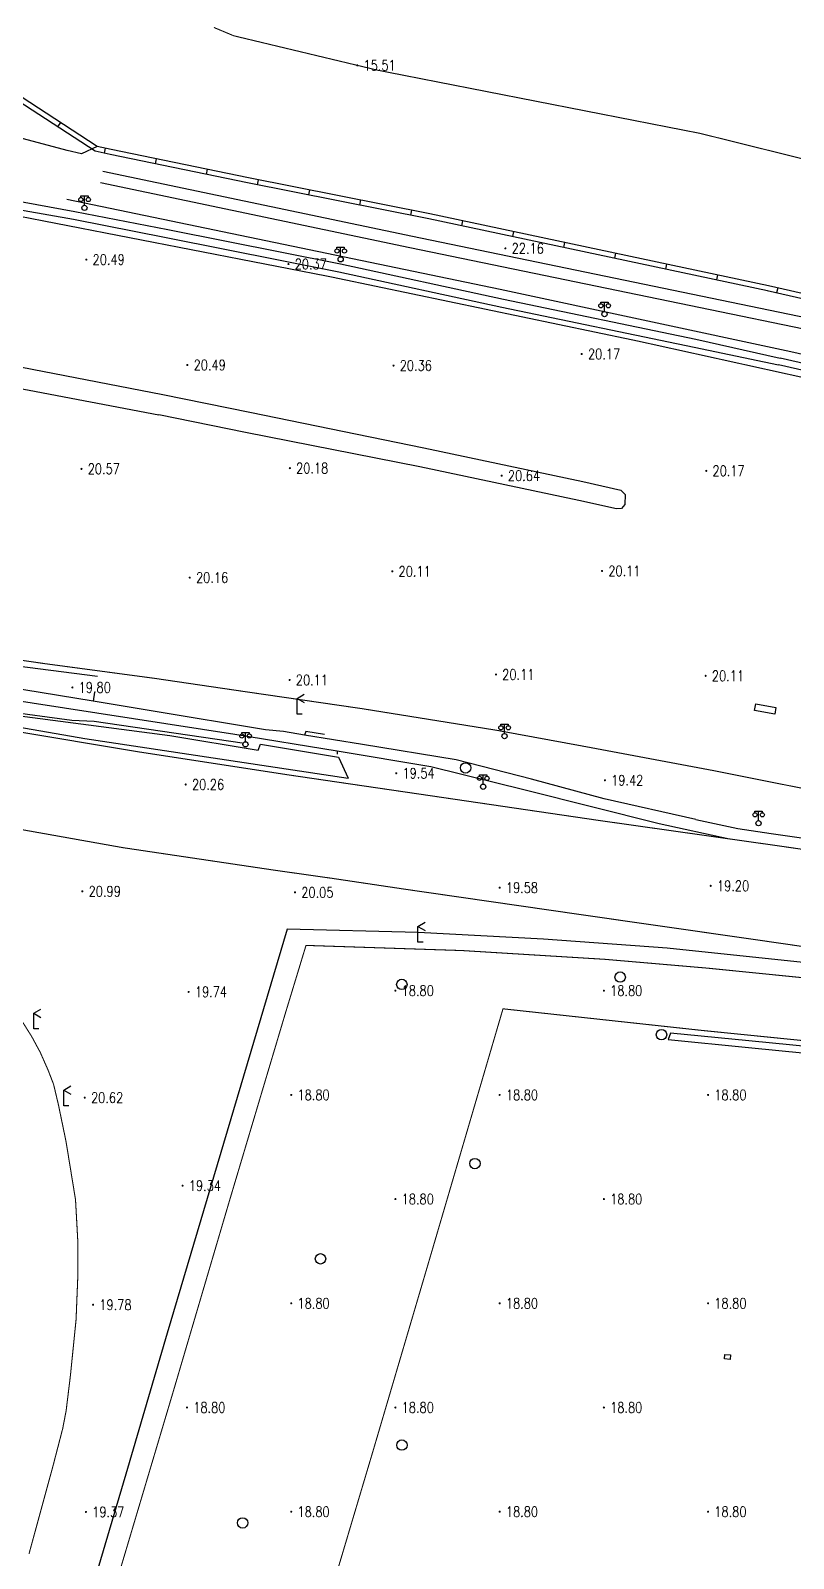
# Model space of a CAD drawing. Extents: x 404846 to 408477, y 3390929 to 3392894.
# Drawn here: x 406546.3 to 406619.5, y 3392069.9 to 3392216.5 of the extents above; entities that cross this region are included whole.
import ezdxf
from ezdxf.enums import TextEntityAlignment as Align

# ---------------------------------------------------------------- set-up
doc = ezdxf.new("R2010")
doc.units = 0
doc.header["$LTSCALE"] = 0.5
doc.layers.get('0').update_dxf_attribs({"linetype": 'CONTINUOUS'})
for name, color, linetype in [('DLDW', 11, 'CONTINUOUS'), ('DLSS', 4, 'CONTINUOUS'), ('DMTZ', 3, 'CONTINUOUS'), ('FZTZ', 7, 'CONTINUOUS'), ('GCD', 1, 'CONTINUOUS'), ('GXYZ', 2, 'CONTINUOUS'), ('JMD', 6, 'CONTINUOUS'), ('SXSS', 5, 'CONTINUOUS'), ('ZBTZ', 3, 'CONTINUOUS')]:
    doc.layers.add(name, color=color, linetype=linetype)
doc.styles.add('HZ', font='rs.shx', dxfattribs={"width": 0.8, "bigfont": 'hztxt.shx'})
doc.linetypes.add('10412', pattern='A,2,[158,AAA.SHX,S=1,R=0,X=0,Y=0],2,[151,AAA.SHX,S=1,R=0,X=0,Y=3],1e-11', length=4)
doc.linetypes.add('10422', pattern='A,0.75,[150,AAA.SHX,S=0.5,R=0,X=0,Y=0.5],1.5,[177,AAA.SHX,S=1,R=0,X=0,Y=0.4],0.75', length=3)
doc.linetypes.add('1161', pattern='A,0,[149,AAA.SHX,S=0.15,R=0,X=0,Y=0],-1.6', length=1.6)
doc.linetypes.add('444', pattern='A,4.5,[145,AAA.SHX,S=1,R=0,X=0,Y=1],4.5,-0.5,[146,AAA.SHX,S=1,R=0,X=0,Y=0],-0.5', length=10)
doc.linetypes.add('732', pattern='A,9,-0.5,[162,AAA.SHX,S=1,R=0,X=0,Y=0],-0.5', length=10)

# ---------------------------------------------------------------- blocks, each defined once
blk = doc.blocks.new('gc097')
for p, q in [((-0.7, 2), (-0.7, 2.3)), ((-0.7, 2.3), (0.7, 2.3)), ((0, 0.5), (0, 2.3)), ((0.7, 2.3), (0.7, 2))]:
    blk.add_line(p, q)
for centre, radius in [((-0.7, 1.6), 0.4), ((0, 0), 0.5), ((0.73, 1.6), 0.4)]:
    blk.add_circle(centre, radius)
blk = doc.blocks.new('gc052')
for p, q in [((0, 3), (1.39, 3.8)), ((0, 3), (1.39, 2.2)), ((0, 0), (0, 3)), ((1, 0), (0, 0))]:
    blk.add_line(p, q)
blk = doc.blocks.new('GC200')
at = {"linetype": 'Continuous', "const_width": 0.2, "flags": 128}
blk.add_lwpolyline([(-0.1, 0, 1), (0.1, 0, 1)], format="xyb", close=True, dxfattribs=at)
blk = doc.blocks.new('gc188')
blk.add_circle((0, 0), 1)

msp = doc.modelspace()

# ---------------------------------------------------------------- linework, layer by layer
at = {"layer": 'DLSS', "linetype": 'Continuous', "const_width": 0.1, "flags": 128}
for points, elevation in [([(406520.56, 3392203.509), (406524.56, 3392202.571), (406539.272, 3392199.865), (406575.031, 3392192.906), (406604.593, 3392186.724), (406620.31, 3392183.256)], 20.432), ([(406494.194, 3392163.164), (406509.749, 3392161.035), (406530.583, 3392158.225), (406547.769, 3392155.755)], 20.286), ([(406547.769, 3392155.755), (406558.246, 3392154.352), (406566.925, 3392153.076), (406578.18, 3392151.439), (406591.029, 3392149.374), (406599.784, 3392147.766), (406611.829, 3392145.507)], 19.766), ([(406536.885, 3392150.612), (406556.686, 3392147.303), (406571.188, 3392145.072), (406576.63, 3392144.274), (406583.714, 3392143.237), (406600.847, 3392140.721), (406617.249, 3392138.399), (406630.929, 3392136.438), (406648.6, 3392133.754), (406654.498, 3392132.709)], 19.66), ([(406695.837, 3392126.868), (406683.898, 3392129.789), (406670.353, 3392133.148), (406651.258, 3392137.383), (406638.474, 3392140.09), (406624.332, 3392143.014), (406611.829, 3392145.507)], 19.364), ([(406530.955, 3392142.43), (406555.219, 3392138.103), (406569.69, 3392135.951), (406575.376, 3392135.146), (406582.326, 3392134.108), (406599.648, 3392131.606), (406616.028, 3392129.257), (406629.63, 3392127.287), (406647.148, 3392124.64), (406652.953, 3392123.613)], 19.727), ([(406565.416, 3392104.161), (406570.796, 3392122.206), (406572.778, 3392128.724), (406587.771, 3392128.229), (406601.477, 3392127.387), (406611.29, 3392126.543), (406620.614, 3392125.606), (406628.074, 3392124.716)], 18.98), ([(406541.822, 3392127.153), (406541.752, 3392127.128), (406544.56, 3392123.001), (406546.462, 3392119.972), (406547.273, 3392118.471), (406548.015, 3392116.796), (406548.557, 3392115.397), (406549.018, 3392113.452), (406549.75, 3392109.917), (406550.663, 3392104.323), (406550.879, 3392100.396)], 20.693), ([(406584.6, 3392098.509), (406591.679, 3392122.64), (406610.733, 3392120.569), (406619.958, 3392119.641), (406627.32, 3392118.85)], 18.963), ([(406565.416, 3392104.161), (406560.056, 3392085.97), (406553.745, 3392064.779), (406551.259, 3392056.38), (406550.412, 3392053.708), (406549.271, 3392051.168), (406547.952, 3392048.529), (406546.527, 3392045.984), (406544.853, 3392043.333), (406543.516, 3392041.634), (406542.294, 3392040.414), (406540.395, 3392038.819), (406537.716, 3392036.92), (406535.913, 3392035.77), (406533.328, 3392034.56)], 18.743), ([(406550.879, 3392100.396), (406550.891, 3392097.153), (406550.715, 3392092.804), (406550.175, 3392087.462), (406549.761, 3392084.065), (406549.43, 3392082.345), (406548.477, 3392078.676), (406546.198, 3392070.329)], 19.206), ([(406584.6, 3392098.509), (406579.232, 3392080.289), (406574.972, 3392065.983)], 18.745)]:
    msp.add_lwpolyline(points, dxfattribs=dict(at, elevation=elevation))
at = {"layer": 'DMTZ', "linetype": '10422', "flags": 128}
for points, elevation in [([(406619.281, 3392185.67), (406591.413, 3392191.677), (406549.825, 3392200.288)], 21.334), ([(406677.534, 3392172.055), (406656.416, 3392177.268), (406619.281, 3392185.67)], 20.746), ([(406552.783, 3392154.528), (406543.818, 3392155.692)], 20.028), ([(406552.489, 3392153.029), (406552.349, 3392152.161), (406540.763, 3392154.056)], 19.736), ([(406543.377, 3392152.476), (406549.604, 3392151.516), (406565.942, 3392148.982), (406575.766, 3392147.381), (406575.781, 3392147.088)], 19.475), ([(406543.696, 3392151.225), (406550.296, 3392150.323), (406552.453, 3392150.241), (406566.663, 3392148.173)], 19.763), ([(406574.552, 3392148.976), (406572.765, 3392149.264), (406572.648, 3392148.897), (406570.603, 3392149.249)], 19.395)]:
    msp.add_lwpolyline(points, dxfattribs=dict(at, elevation=elevation))
at = {"layer": 'DMTZ', "linetype": '10412', "elevation": 20.448, "flags": 128}
msp.add_lwpolyline([(406538.475, 3392150.852), (406551.554, 3392148.581), (406576.821, 3392144.777)], dxfattribs=at)
at = {"layer": 'FZTZ', "linetype": 'Continuous', "elevation": 18.717, "flags": 128}
msp.add_lwpolyline([(406612.963, 3392089.481), (406613.506, 3392089.421), (406613.46, 3392089.002), (406612.917, 3392089.062), (406612.963, 3392089.481)], close=True, dxfattribs=at)
at = {"layer": 'GXYZ', "linetype": '732', "elevation": 21.895, "flags": 128}
for points in [[(406713.488, 3392166.857), (406698.362, 3392171.131), (406670.429, 3392178.163), (406649.602, 3392182.969), (406582.98, 3392196.748), (406553.289, 3392202.991)], [(406713.196, 3392165.785), (406698.078, 3392170.068), (406670.171, 3392177.094), (406649.367, 3392181.895), (406582.755, 3392195.671), (406553.062, 3392201.915)]]:
    msp.add_lwpolyline(points, dxfattribs=at)
at = {"layer": 'JMD', "linetype": '444', "flags": 128}
for points, elevation in [([(406625.326, 3392126.575), (406607.418, 3392128.465), (406595.576, 3392129.324), (406583.534, 3392129.969), (406570.984, 3392130.29), (406559.456, 3392091.505)], 22.001), ([(406559.456, 3392091.505), (406555.502, 3392077.972), (406548.608, 3392054.735), (406547.355, 3392051.45), (406546.152, 3392049.081), (406544.361, 3392046.09), (406543.029, 3392044.162), (406540.896, 3392041.952), (406538.64, 3392039.961), (406536.33, 3392038.362), (406533.611, 3392036.944), (406530.781, 3392035.781), (406528.648, 3392035.179), (406526.666, 3392034.684), (406524.316, 3392034.333), (406521.846, 3392034.214)], 21.597)]:
    msp.add_lwpolyline(points, dxfattribs=dict(at, elevation=elevation))
at = {"layer": 'SXSS', "linetype": 'Continuous'}
for p, q in [((406549.208, 3392207.699), (406548.934, 3392207.28)), ((406553.506, 3392205.231), (406553.4, 3392204.743)), ((406558.401, 3392204.214), (406558.3, 3392203.724)), ((406563.298, 3392203.202), (406563.196, 3392202.712)), ((406568.196, 3392202.197), (406568.098, 3392201.707)), ((406573.1, 3392201.226), (406573.003, 3392200.736)), ((406578.005, 3392200.256), (406577.908, 3392199.765)), ((406582.91, 3392199.285), (406582.813, 3392198.794)), ((406587.806, 3392198.27), (406587.702, 3392197.781)), ((406592.697, 3392197.23), (406592.593, 3392196.741)), ((406597.587, 3392196.19), (406597.483, 3392195.701)), ((406602.478, 3392195.15), (406602.374, 3392194.661)), ((406607.369, 3392194.111), (406607.265, 3392193.621)), ((406612.259, 3392193.071), (406612.155, 3392192.582)), ((406618.048, 3392191.826), (406617.937, 3392191.339))]:
    msp.add_line(p, q, dxfattribs=at)
at = {"layer": 'SXSS', "linetype": '10422', "flags": 128}
for points, elevation in [([(406617.046, 3392191.542), (406584.561, 3392198.448), (406567.158, 3392201.893), (406553.979, 3392204.618), (406552.538, 3392204.929), (406545.134, 3392209.759), (406538.111, 3392216.385), (406532.428, 3392223.714), (406529.365, 3392232.693), (406528.579, 3392232.748), (406526.06, 3392234.999)], 24.109), ([(406700.639, 3392171.763), (406678.253, 3392177.346), (406648.108, 3392184.462), (406617.039, 3392191.544)], 23.828)]:
    msp.add_lwpolyline(points, dxfattribs=dict(at, elevation=elevation))
at = {"layer": 'SXSS', "color": 7, "linetype": 'Continuous', "flags": 128}
for points, elevation in [([(406617.15, 3392192.031), (406584.662, 3392198.938), (406567.257, 3392202.383), (406554.082, 3392205.107), (406552.734, 3392205.398), (406545.445, 3392210.153), (406538.482, 3392216.722), (406532.874, 3392223.954), (406529.731, 3392233.169), (406528.785, 3392233.235), (406526.393, 3392235.372)], 24.109), ([(406700.76, 3392172.248), (406678.371, 3392177.832), (406648.221, 3392184.949), (406617.15, 3392192.031)], 23.828)]:
    msp.add_lwpolyline(points, dxfattribs=dict(at, elevation=elevation))
at = {"layer": 'SXSS', "linetype": 'Continuous', "const_width": 0.1, "elevation": 15.506, "flags": 128}
for points in [[(406610.593, 3392206.647), (406579.628, 3392212.715), (406565.841, 3392216.015), (406563.944, 3392216.81)], [(406702.128, 3392183.768), (406685.079, 3392188.083), (406655.852, 3392195.714), (406627.577, 3392202.429), (406610.593, 3392206.647)]]:
    msp.add_lwpolyline(points, dxfattribs=at)
at = {"layer": 'SXSS', "linetype": 'Continuous', "flags": 128}
for points, elevation in [([(406522.644, 3392204.483), (406531.123, 3392202.739), (406550.609, 3392199.165)], 20.743), ([(406522.419, 3392203.473), (406530.96, 3392201.852), (406550.46, 3392198.402)], 20.759), ([(406550.46, 3392198.402), (406559.373, 3392196.657), (406575.917, 3392193.353), (406591.574, 3392189.973), (406610.025, 3392186.125), (406618.116, 3392184.444)], 20.135), ([(406550.609, 3392199.165), (406559.524, 3392197.419), (406576.075, 3392194.114), (406591.735, 3392190.733), (406610.189, 3392186.885), (406618.264, 3392185.09)], 20.135), ([(406705.276, 3392164.279), (406700.125, 3392165.641), (406684.161, 3392169.602), (406668.294, 3392173.451), (406647.357, 3392178.418), (406626.797, 3392183.128), (406618.264, 3392185.09)], 19.392), ([(406705.107, 3392163.639), (406699.961, 3392164.999), (406684.004, 3392168.959), (406668.139, 3392172.807), (406647.207, 3392177.773), (406626.649, 3392182.482), (406618.116, 3392184.444)], 19.392), ([(406636.704, 3392117.174), (406625.987, 3392118.518), (406615.282, 3392119.563), (406607.759, 3392120.3), (406607.524, 3392119.682), (406615.219, 3392118.923), (406625.92, 3392117.879), (406636.652, 3392116.679)], 18.758)]:
    msp.add_lwpolyline(points, dxfattribs=dict(at, elevation=elevation))
at = {"layer": 'ZBTZ', "linetype": '1161', "flags": 128}
for points, elevation in [([(406552.734, 3392205.398), (406551.224, 3392204.673), (406549.877, 3392205.002), (406541.306, 3392207.281), (406527.517, 3392208.602), (406517.966, 3392209.346), (406506.218, 3392211.078), (406503.298, 3392211.61), (406502.896, 3392211.623), (406502.203, 3392209.047)], 21.512), ([(406463.143, 3392198.388), (406485.291, 3392194.743), (406518.031, 3392189.022), (406540.19, 3392185.251), (406559.026, 3392181.598)], 21.158), ([(406517.693, 3392187.258), (406539.611, 3392183.243), (406558.658, 3392179.648)], 20.744), ([(406559.026, 3392181.598), (406567.383, 3392179.905), (406584.075, 3392176.476), (406599.347, 3392173.239), (406602.994, 3392172.411), (406603.409, 3392171.987), (406603.375, 3392171.027), (406603.042, 3392170.64), (406602.584, 3392170.604), (406598.95, 3392171.429), (406583.696, 3392174.662), (406566.974, 3392177.941), (406558.658, 3392179.648)], 20.584), ([(406541.608, 3392152.195), (406541.712, 3392151.89), (406541.645, 3392151.377), (406544.593, 3392150.84), (406551.179, 3392149.981), (406559.712, 3392148.859), (406568.198, 3392147.474), (406568.423, 3392148.032), (406575.89, 3392146.799), (406576.821, 3392144.777)], 19.756), ([(406570.603, 3392149.249), (406568.9, 3392149.414), (406558.101, 3392151.207), (406552.349, 3392152.161)], 19.178), ([(406610.19, 3392140.791), (406601.399, 3392142.784), (406594.415, 3392144.669), (406587.18, 3392146.534), (406578.201, 3392148.017), (406572.648, 3392148.897)], 19.233), ([(406575.766, 3392147.381), (406584.769, 3392145.893), (406593.818, 3392143.666), (406606.655, 3392140.425), (406613.422, 3392138.94)], 19.3), ([(406610.19, 3392140.791), (406614.221, 3392139.928), (406617.403, 3392139.478), (406631.088, 3392137.517), (406648.772, 3392134.83), (406654.679, 3392133.844), (406658.823, 3392133.004), (406667.831, 3392131.275), (406678.206, 3392128.978), (406685.352, 3392127.325), (406703.504, 3392122.72), (406720.887, 3392118.13)], 19.109)]:
    msp.add_lwpolyline(points, dxfattribs=dict(at, elevation=elevation))
at = {"layer": 'ZBTZ', "linetype": '1161', "elevation": 19.624, "flags": 128}
msp.add_lwpolyline([(406615.928, 3392151.896), (406617.872, 3392151.559), (406617.762, 3392150.923), (406615.818, 3392151.26), (406615.928, 3392151.896)], close=True, dxfattribs=at)

# ---------------------------------------------------------------- block references
at = {"layer": 'DLDW', "linetype": 'Continuous', "xscale": 0.5, "yscale": 0.5}
for p in [(406551.521, 3392199.499, 20.676), (406576.101, 3392194.564, 20.456), (406601.418, 3392189.303, 20.295), (406591.826, 3392148.81, 19.923), (406566.969, 3392148.015, 19.923), (406589.776, 3392143.951, 19.434), (406616.203, 3392140.452, 19.309)]:
    msp.add_blockref('gc097', p, dxfattribs=at)
at = {"layer": 'DLSS', "linetype": 'Continuous', "xscale": 0.5, "yscale": 0.5}
for p in [(406571.918, 3392150.92, 19.788), (406583.52, 3392129.047, 19.023), (406546.651, 3392120.706, 21.148), (406549.532, 3392113.343, 20.827)]:
    msp.add_blockref('gc052', p, dxfattribs=at)
at = {"layer": 'GCD', "linetype": 'Continuous'}
ref = msp.add_blockref('GC200', (406577.694, 3392213.178, 15.506), dxfattribs=dict(at, xscale=0.5, yscale=0.5, zscale=0.5))
ref.add_attrib('height', '15.51', dxfattribs={"linetype": 'Continuous', "height": 1, "style": 'HZ', "width": 0.8}).set_placement((406578.294, 3392213.178, 15.506), align=Align.MIDDLE_LEFT)
ref = msp.add_blockref('GC200', (406551.701, 3392194.539, 20.487), dxfattribs=dict(at, xscale=0.5, yscale=0.5, zscale=0.5))
ref.add_attrib('height', '20.49', dxfattribs={"linetype": 'Continuous', "height": 1, "style": 'HZ', "width": 0.8}).set_placement((406552.301, 3392194.539, 20.487), align=Align.MIDDLE_LEFT)
ref = msp.add_blockref('GC200', (406591.908, 3392195.611, 22.163), dxfattribs=dict(at, xscale=0.5, yscale=0.5, zscale=0.5))
ref.add_attrib('height', '22.16', dxfattribs={"linetype": 'Continuous', "height": 1, "style": 'HZ', "width": 0.8}).set_placement((406592.508, 3392195.611, 22.163), align=Align.MIDDLE_LEFT)
ref = msp.add_blockref('GC200', (406571.095, 3392194.107, 20.368), dxfattribs=dict(at, xscale=0.5, yscale=0.5, zscale=0.5))
ref.add_attrib('height', '20.37', dxfattribs={"linetype": 'Continuous', "height": 1, "style": 'HZ', "width": 0.8}).set_placement((406571.695, 3392194.107, 20.368), align=Align.MIDDLE_LEFT)
ref = msp.add_blockref('GC200', (406561.394, 3392184.423, 20.49), dxfattribs=dict(at, xscale=0.5, yscale=0.5, zscale=0.5))
ref.add_attrib('height', '20.49', dxfattribs={"linetype": 'Continuous', "height": 1, "style": 'HZ', "width": 0.8}).set_placement((406561.994, 3392184.423, 20.49), align=Align.MIDDLE_LEFT)
ref = msp.add_blockref('GC200', (406581.173, 3392184.368, 20.363), dxfattribs=dict(at, xscale=0.5, yscale=0.5, zscale=0.5))
ref.add_attrib('height', '20.36', dxfattribs={"linetype": 'Continuous', "height": 1, "style": 'HZ', "width": 0.8}).set_placement((406581.773, 3392184.368, 20.363), align=Align.MIDDLE_LEFT)
ref = msp.add_blockref('GC200', (406599.23, 3392185.477, 20.17), dxfattribs=dict(at, xscale=0.5, yscale=0.5, zscale=0.5))
ref.add_attrib('height', '20.17', dxfattribs={"linetype": 'Continuous', "height": 1, "style": 'HZ', "width": 0.8}).set_placement((406599.83, 3392185.477, 20.17), align=Align.MIDDLE_LEFT)
ref = msp.add_blockref('GC200', (406551.235, 3392174.455, 20.571), dxfattribs=dict(at, xscale=0.5, yscale=0.5, zscale=0.5))
ref.add_attrib('height', '20.57', dxfattribs={"linetype": 'Continuous', "height": 1, "style": 'HZ', "width": 0.8}).set_placement((406551.835, 3392174.455, 20.571), align=Align.MIDDLE_LEFT)
ref = msp.add_blockref('GC200', (406571.228, 3392174.523, 20.177), dxfattribs=dict(at, xscale=0.5, yscale=0.5, zscale=0.5))
ref.add_attrib('height', '20.18', dxfattribs={"linetype": 'Continuous', "height": 1, "style": 'HZ', "width": 0.8}).set_placement((406571.828, 3392174.523, 20.177), align=Align.MIDDLE_LEFT)
ref = msp.add_blockref('GC200', (406611.179, 3392174.264, 20.17), dxfattribs=dict(at, xscale=0.5, yscale=0.5, zscale=0.5))
ref.add_attrib('height', '20.17', dxfattribs={"linetype": 'Continuous', "height": 1, "style": 'HZ', "width": 0.8}).set_placement((406611.779, 3392174.264, 20.17), align=Align.MIDDLE_LEFT)
ref = msp.add_blockref('GC200', (406591.551, 3392173.798, 20.644), dxfattribs=dict(at, xscale=0.5, yscale=0.5, zscale=0.5))
ref.add_attrib('height', '20.64', dxfattribs={"linetype": 'Continuous', "height": 1, "style": 'HZ', "width": 0.8}).set_placement((406592.151, 3392173.798, 20.644), align=Align.MIDDLE_LEFT)
ref = msp.add_blockref('GC200', (406561.624, 3392164.019, 20.156), dxfattribs=dict(at, xscale=0.5, yscale=0.5, zscale=0.5))
ref.add_attrib('height', '20.16', dxfattribs={"linetype": 'Continuous', "height": 1, "style": 'HZ', "width": 0.8}).set_placement((406562.224, 3392164.019, 20.156), align=Align.MIDDLE_LEFT)
ref = msp.add_blockref('GC200', (406581.059, 3392164.615, 20.11), dxfattribs=dict(at, xscale=0.5, yscale=0.5, zscale=0.5))
ref.add_attrib('height', '20.11', dxfattribs={"linetype": 'Continuous', "height": 1, "style": 'HZ', "width": 0.8}).set_placement((406581.659, 3392164.615, 20.11), align=Align.MIDDLE_LEFT)
ref = msp.add_blockref('GC200', (406601.182, 3392164.659, 20.11), dxfattribs=dict(at, xscale=0.5, yscale=0.5, zscale=0.5))
ref.add_attrib('height', '20.11', dxfattribs={"linetype": 'Continuous', "height": 1, "style": 'HZ', "width": 0.8}).set_placement((406601.782, 3392164.659, 20.11), align=Align.MIDDLE_LEFT)
ref = msp.add_blockref('GC200', (406550.367, 3392153.475, 19.795), dxfattribs=dict(at, xscale=0.5, yscale=0.5, zscale=0.5))
ref.add_attrib('height', '19.80', dxfattribs={"linetype": 'Continuous', "height": 1, "style": 'HZ', "width": 0.8}).set_placement((406550.967, 3392153.475, 19.795), align=Align.MIDDLE_LEFT)
ref = msp.add_blockref('GC200', (406571.202, 3392154.196, 20.11), dxfattribs=dict(at, xscale=0.5, yscale=0.5, zscale=0.5))
ref.add_attrib('height', '20.11', dxfattribs={"linetype": 'Continuous', "height": 1, "style": 'HZ', "width": 0.8}).set_placement((406571.802, 3392154.196, 20.11), align=Align.MIDDLE_LEFT)
ref = msp.add_blockref('GC200', (406591.005, 3392154.721, 20.11), dxfattribs=dict(at, xscale=0.5, yscale=0.5, zscale=0.5))
ref.add_attrib('height', '20.11', dxfattribs={"linetype": 'Continuous', "height": 1, "style": 'HZ', "width": 0.8}).set_placement((406591.605, 3392154.721, 20.11), align=Align.MIDDLE_LEFT)
ref = msp.add_blockref('GC200', (406611.122, 3392154.593, 20.11), dxfattribs=dict(at, xscale=0.5, yscale=0.5, zscale=0.5))
ref.add_attrib('height', '20.11', dxfattribs={"linetype": 'Continuous', "height": 1, "style": 'HZ', "width": 0.8}).set_placement((406611.722, 3392154.593, 20.11), align=Align.MIDDLE_LEFT)
ref = msp.add_blockref('GC200', (406581.435, 3392145.248, 19.537), dxfattribs=dict(at, xscale=0.5, yscale=0.5, zscale=0.5))
ref.add_attrib('height', '19.54', dxfattribs={"linetype": 'Continuous', "height": 1, "style": 'HZ', "width": 0.8}).set_placement((406582.035, 3392145.248, 19.537), align=Align.MIDDLE_LEFT)
ref = msp.add_blockref('GC200', (406601.457, 3392144.571, 19.417), dxfattribs=dict(at, xscale=0.5, yscale=0.5, zscale=0.5))
ref.add_attrib('height', '19.42', dxfattribs={"linetype": 'Continuous', "height": 1, "style": 'HZ', "width": 0.8}).set_placement((406602.057, 3392144.571, 19.417), align=Align.MIDDLE_LEFT)
ref = msp.add_blockref('GC200', (406561.237, 3392144.166, 20.263), dxfattribs=dict(at, xscale=0.5, yscale=0.5, zscale=0.5))
ref.add_attrib('height', '20.26', dxfattribs={"linetype": 'Continuous', "height": 1, "style": 'HZ', "width": 0.8}).set_placement((406561.837, 3392144.166, 20.263), align=Align.MIDDLE_LEFT)
ref = msp.add_blockref('GC200', (406611.612, 3392134.441, 19.201), dxfattribs=dict(at, xscale=0.5, yscale=0.5, zscale=0.5))
ref.add_attrib('height', '19.20', dxfattribs={"linetype": 'Continuous', "height": 1, "style": 'HZ', "width": 0.8}).set_placement((406612.212, 3392134.441, 19.201), align=Align.MIDDLE_LEFT)
ref = msp.add_blockref('GC200', (406551.321, 3392133.91, 20.988), dxfattribs=dict(at, xscale=0.5, yscale=0.5, zscale=0.5))
ref.add_attrib('height', '20.99', dxfattribs={"linetype": 'Continuous', "height": 1, "style": 'HZ', "width": 0.8}).set_placement((406551.921, 3392133.91, 20.988), align=Align.MIDDLE_LEFT)
ref = msp.add_blockref('GC200', (406571.724, 3392133.811, 20.054), dxfattribs=dict(at, xscale=0.5, yscale=0.5, zscale=0.5))
ref.add_attrib('height', '20.05', dxfattribs={"linetype": 'Continuous', "height": 1, "style": 'HZ', "width": 0.8}).set_placement((406572.324, 3392133.811, 20.054), align=Align.MIDDLE_LEFT)
ref = msp.add_blockref('GC200', (406591.356, 3392134.268, 19.584), dxfattribs=dict(at, xscale=0.5, yscale=0.5, zscale=0.5))
ref.add_attrib('height', '19.58', dxfattribs={"linetype": 'Continuous', "height": 1, "style": 'HZ', "width": 0.8}).set_placement((406591.956, 3392134.268, 19.584), align=Align.MIDDLE_LEFT)
ref = msp.add_blockref('GC200', (406561.516, 3392124.265, 19.741), dxfattribs=dict(at, xscale=0.5, yscale=0.5, zscale=0.5))
ref.add_attrib('height', '19.74', dxfattribs={"linetype": 'Continuous', "height": 1, "style": 'HZ', "width": 0.8}).set_placement((406562.116, 3392124.265, 19.741), align=Align.MIDDLE_LEFT)
ref = msp.add_blockref('GC200', (406581.358, 3392124.379, 18.8), dxfattribs=dict(at, xscale=0.5, yscale=0.5, zscale=0.5))
ref.add_attrib('height', '18.80', dxfattribs={"linetype": 'Continuous', "height": 1, "style": 'HZ', "width": 0.8}).set_placement((406581.958, 3392124.379, 18.8), align=Align.MIDDLE_LEFT)
ref = msp.add_blockref('GC200', (406601.358, 3392124.379, 18.8), dxfattribs=dict(at, xscale=0.5, yscale=0.5, zscale=0.5))
ref.add_attrib('height', '18.80', dxfattribs={"linetype": 'Continuous', "height": 1, "style": 'HZ', "width": 0.8}).set_placement((406601.958, 3392124.379, 18.8), align=Align.MIDDLE_LEFT)
ref = msp.add_blockref('GC200', (406551.551, 3392114.112, 20.615), dxfattribs=dict(at, xscale=0.5, yscale=0.5, zscale=0.5))
ref.add_attrib('height', '20.62', dxfattribs={"linetype": 'Continuous', "height": 1, "style": 'HZ', "width": 0.8}).set_placement((406552.151, 3392114.112, 20.615), align=Align.MIDDLE_LEFT)
ref = msp.add_blockref('GC200', (406571.358, 3392114.379, 18.8), dxfattribs=dict(at, xscale=0.5, yscale=0.5, zscale=0.5))
ref.add_attrib('height', '18.80', dxfattribs={"linetype": 'Continuous', "height": 1, "style": 'HZ', "width": 0.8}).set_placement((406571.958, 3392114.379, 18.8), align=Align.MIDDLE_LEFT)
ref = msp.add_blockref('GC200', (406591.358, 3392114.379, 18.8), dxfattribs=dict(at, xscale=0.5, yscale=0.5, zscale=0.5))
ref.add_attrib('height', '18.80', dxfattribs={"linetype": 'Continuous', "height": 1, "style": 'HZ', "width": 0.8}).set_placement((406591.958, 3392114.379, 18.8), align=Align.MIDDLE_LEFT)
ref = msp.add_blockref('GC200', (406611.358, 3392114.379, 18.8), dxfattribs=dict(at, xscale=0.5, yscale=0.5, zscale=0.5))
ref.add_attrib('height', '18.80', dxfattribs={"linetype": 'Continuous', "height": 1, "style": 'HZ', "width": 0.8}).set_placement((406611.958, 3392114.379, 18.8), align=Align.MIDDLE_LEFT)
ref = msp.add_blockref('GC200', (406560.933, 3392105.665, 19.338), dxfattribs=dict(at, xscale=0.5, yscale=0.5, zscale=0.5))
ref.add_attrib('height', '19.34', dxfattribs={"linetype": 'Continuous', "height": 1, "style": 'HZ', "width": 0.8}).set_placement((406561.533, 3392105.665, 19.338), align=Align.MIDDLE_LEFT)
ref = msp.add_blockref('GC200', (406581.358, 3392104.379, 18.8), dxfattribs=dict(at, xscale=0.5, yscale=0.5, zscale=0.5))
ref.add_attrib('height', '18.80', dxfattribs={"linetype": 'Continuous', "height": 1, "style": 'HZ', "width": 0.8}).set_placement((406581.958, 3392104.379, 18.8), align=Align.MIDDLE_LEFT)
ref = msp.add_blockref('GC200', (406601.358, 3392104.379, 18.8), dxfattribs=dict(at, xscale=0.5, yscale=0.5, zscale=0.5))
ref.add_attrib('height', '18.80', dxfattribs={"linetype": 'Continuous', "height": 1, "style": 'HZ', "width": 0.8}).set_placement((406601.958, 3392104.379, 18.8), align=Align.MIDDLE_LEFT)
ref = msp.add_blockref('GC200', (406552.352, 3392094.237, 19.778), dxfattribs=dict(at, xscale=0.5, yscale=0.5, zscale=0.5))
ref.add_attrib('height', '19.78', dxfattribs={"linetype": 'Continuous', "height": 1, "style": 'HZ', "width": 0.8}).set_placement((406552.952, 3392094.237, 19.778), align=Align.MIDDLE_LEFT)
ref = msp.add_blockref('GC200', (406571.358, 3392094.379, 18.8), dxfattribs=dict(at, xscale=0.5, yscale=0.5, zscale=0.5))
ref.add_attrib('height', '18.80', dxfattribs={"linetype": 'Continuous', "height": 1, "style": 'HZ', "width": 0.8}).set_placement((406571.958, 3392094.379, 18.8), align=Align.MIDDLE_LEFT)
ref = msp.add_blockref('GC200', (406591.358, 3392094.379, 18.8), dxfattribs=dict(at, xscale=0.5, yscale=0.5, zscale=0.5))
ref.add_attrib('height', '18.80', dxfattribs={"linetype": 'Continuous', "height": 1, "style": 'HZ', "width": 0.8}).set_placement((406591.958, 3392094.379, 18.8), align=Align.MIDDLE_LEFT)
ref = msp.add_blockref('GC200', (406611.358, 3392094.379, 18.8), dxfattribs=dict(at, xscale=0.5, yscale=0.5, zscale=0.5))
ref.add_attrib('height', '18.80', dxfattribs={"linetype": 'Continuous', "height": 1, "style": 'HZ', "width": 0.8}).set_placement((406611.958, 3392094.379, 18.8), align=Align.MIDDLE_LEFT)
ref = msp.add_blockref('GC200', (406561.358, 3392084.379, 18.8), dxfattribs=dict(at, xscale=0.5, yscale=0.5, zscale=0.5))
ref.add_attrib('height', '18.80', dxfattribs={"linetype": 'Continuous', "height": 1, "style": 'HZ', "width": 0.8}).set_placement((406561.958, 3392084.379, 18.8), align=Align.MIDDLE_LEFT)
ref = msp.add_blockref('GC200', (406581.358, 3392084.379, 18.8), dxfattribs=dict(at, xscale=0.5, yscale=0.5, zscale=0.5))
ref.add_attrib('height', '18.80', dxfattribs={"linetype": 'Continuous', "height": 1, "style": 'HZ', "width": 0.8}).set_placement((406581.958, 3392084.379, 18.8), align=Align.MIDDLE_LEFT)
ref = msp.add_blockref('GC200', (406601.358, 3392084.379, 18.8), dxfattribs=dict(at, xscale=0.5, yscale=0.5, zscale=0.5))
ref.add_attrib('height', '18.80', dxfattribs={"linetype": 'Continuous', "height": 1, "style": 'HZ', "width": 0.8}).set_placement((406601.958, 3392084.379, 18.8), align=Align.MIDDLE_LEFT)
ref = msp.add_blockref('GC200', (406551.662, 3392074.357, 19.372), dxfattribs=dict(at, xscale=0.5, yscale=0.5, zscale=0.5))
ref.add_attrib('height', '19.37', dxfattribs={"linetype": 'Continuous', "height": 1, "style": 'HZ', "width": 0.8}).set_placement((406552.262, 3392074.357, 19.372), align=Align.MIDDLE_LEFT)
ref = msp.add_blockref('GC200', (406571.358, 3392074.379, 18.8), dxfattribs=dict(at, xscale=0.5, yscale=0.5, zscale=0.5))
ref.add_attrib('height', '18.80', dxfattribs={"linetype": 'Continuous', "height": 1, "style": 'HZ', "width": 0.8}).set_placement((406571.958, 3392074.379, 18.8), align=Align.MIDDLE_LEFT)
ref = msp.add_blockref('GC200', (406591.358, 3392074.379, 18.8), dxfattribs=dict(at, xscale=0.5, yscale=0.5, zscale=0.5))
ref.add_attrib('height', '18.80', dxfattribs={"linetype": 'Continuous', "height": 1, "style": 'HZ', "width": 0.8}).set_placement((406591.958, 3392074.379, 18.8), align=Align.MIDDLE_LEFT)
ref = msp.add_blockref('GC200', (406611.358, 3392074.379, 18.8), dxfattribs=dict(at, xscale=0.5, yscale=0.5, zscale=0.5))
ref.add_attrib('height', '18.80', dxfattribs={"linetype": 'Continuous', "height": 1, "style": 'HZ', "width": 0.8}).set_placement((406611.958, 3392074.379, 18.8), align=Align.MIDDLE_LEFT)
at = {"layer": 'GXYZ', "linetype": 'Continuous', "xscale": 0.5, "yscale": 0.5}
for p in [(406588.092, 3392145.758, 19.286), (406602.922, 3392125.683, 19.006), (406581.975, 3392124.985, 19.006), (406606.886, 3392120.158, 18.838), (406588.981, 3392107.782, 19.06), (406574.17, 3392098.646, 19.283), (406581.982, 3392080.776, 18.681), (406566.698, 3392073.305, 18.853)]:
    msp.add_blockref('gc188', p, dxfattribs=at)

doc.saveas('drawing.dxf')
